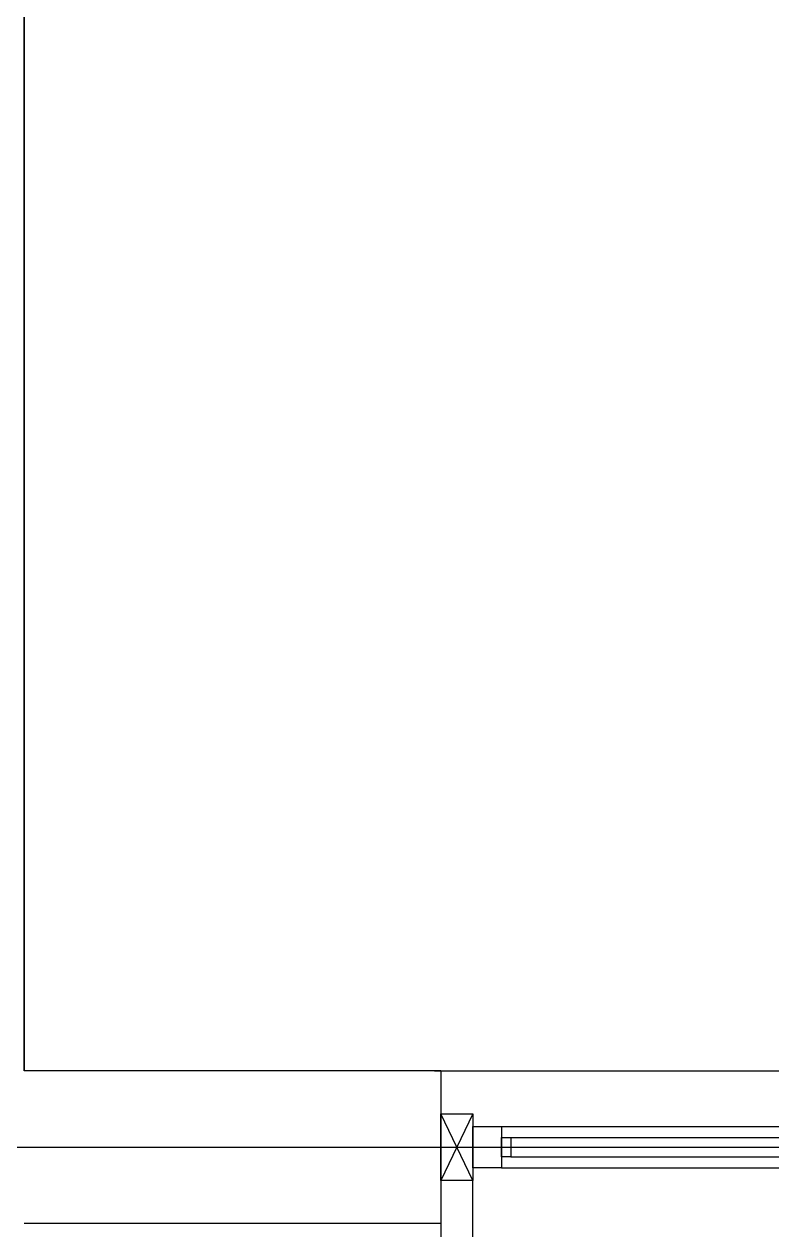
# Model space of a CAD drawing. Extents: x 296441 to 853063, y 459050 to 1117990.
# Drawn here: x 629818 to 630993, y 567997 to 569892 of the extents above; entities that cross this region are included whole.
import ezdxf

# ---------------------------------------------------------------- set-up
doc = ezdxf.new("R2010")
doc.units = 0
doc.header["$LTSCALE"] = 1000
doc.linetypes.add('14-GRID$0$CENTER2', pattern=[28.575, 19.05, -3.175, 3.175, -3.175])
for name, color, linetype in [('14-GRID$0$G-GRID', 9, '14-GRID$0$CENTER2'), ('E2-E3-FL03$0$A-OVLK', 140, 'Continuous'), ('E2-E3-FL03$0$A-SECT-WIND', 155, 'Continuous'), ('E2-E3-FL03$0$A-SECT-WOOD', 17, 'Continuous'), ('E2-E3-FL03$0$A-WALL', 1, 'Continuous'), ('E2-E3-FL03$0$E1-FL03$0$A-WALL', 1, 'Continuous'), ('E2-E3-FL03$0$G-XREF', 2, 'Continuous'), ('E2-E3-FL03$0$menchuangtao1$0$A-DETL-STONE', 42, 'Continuous'), ('E2-E3-FL03$0$menchuangtao1$0$A-WALL', 1, 'Continuous'), ('E2-E3-FL03$0$menchuangtao1$0$A_CUR_FRAME', 112, 'Continuous'), ('E_OTHER', 7, 'Continuous')]:
    doc.layers.add(name, color=color, linetype=linetype)
doc.styles.add('E2-E3-FL03$0$E1-FL03$0$Standard', font='')
doc.styles.get('E2-E3-FL03$0$E1-FL03$0$Standard').set_extended_font_data('SimSun')

# ---------------------------------------------------------------- blocks, each defined once
blk = doc.blocks.new('E2-E3-FL03$0$menchuangtao1')
at = {"layer": 'E2-E3-FL03$0$menchuangtao1$0$A-DETL-STONE'}
blk.add_lwpolyline([(-10, -52.5), (-10, -159.2, -0.471625), (-15, -162.1, -0.528396), (-19.5, -164.7, 0.241692), (-50.5, -164.7, -0.528396), (-55, -162.1, -0.471625), (-60, -159.2), (-60, -52.5)], format="xyb", close=True, dxfattribs=at)
at = {"layer": 'E2-E3-FL03$0$menchuangtao1$0$A-WALL'}
for p, q in [((-10, 120), (-10, -120)), ((-10, 120), (10, 120)), ((-10, -120), (10, -120))]:
    blk.add_line(p, q, dxfattribs=at)
at = {"layer": 'E2-E3-FL03$0$menchuangtao1$0$A_CUR_FRAME'}
for p, q in [((-60, -52.5), (-10, 52.5)), ((-60, 52.5), (-10, -52.5))]:
    blk.add_line(p, q, dxfattribs=at)
blk.add_lwpolyline([(-10, -52.5), (-10, 52.5), (-60, 52.5), (-60, -52.5)], close=True, dxfattribs=at)
blk = doc.blocks.new('*U427')
at = {"layer": 'E2-E3-FL03$0$A-SECT-WIND'}
for p, q in [((45, 32.5), (605, 32.5)), ((60, 15), (590, 15)), ((60, -15), (590, -15)), ((45, -32.5), (605, -32.5))]:
    blk.add_line(p, q, dxfattribs=at)
at = {"layer": 'E2-E3-FL03$0$A-SECT-WOOD'}
for points in [[(0, 32.5), (45, 32.5), (45, -32.5), (0, -32.5)], [(650, 32.5), (605, 32.5), (605, -32.5), (650, -32.5)], [(60, 15), (60, -15), (45, -15), (45, 15)], [(590, 15), (590, -15), (605, -15), (605, 15)]]:
    blk.add_lwpolyline(points, close=True, dxfattribs=at)
blk = doc.blocks.new('GGGGW23')
at = {"layer": 'E2-E3-FL03$0$A-OVLK'}
blk.add_line((927452.2, 394727.7), (929522.2, 394727.7), dxfattribs=at)
at = {"layer": 'E2-E3-FL03$0$A-WALL'}
for p, q in [((926807.2, 396269.6), (926807.2, 394727.7)), ((927452.2, 394727.7), (926807.2, 394727.7)), ((927442.2, 394487.7), (926807.2, 394487.7, 0))]:
    blk.add_line(p, q, dxfattribs=at)
blk.add_lwpolyline([(926807.2, 398687.7), (926807.2, 394727.7)], dxfattribs=at)
at = {"layer": 'E2-E3-FL03$0$E1-FL03$0$A-WALL'}
blk.add_line((926807.2, 394727.7), (926807.2, 398687.7), dxfattribs=at)
at = {"layer": 'E2-E3-FL03$0$G-XREF', "xscale": -1}
blk.add_blockref('E2-E3-FL03$0$menchuangtao1', (927452.2, 394607.7), dxfattribs=at)
at = {"layer": 'E2-E3-FL03$0$G-XREF'}
blk.add_blockref('*U427', (927512.2, 394607.7), dxfattribs=at)
at = {"style": 'E2-E3-FL03$0$E1-FL03$0$Standard', "flags": 9}
for tag in ['YSIZE', 'XSIZE']:
    blk.add_attdef(tag, (931417.2, 404207.7, 0), '', height=0.5, rotation=90, dxfattribs=at)

msp = doc.modelspace()

# ---------------------------------------------------------------- linework, layer by layer
at = {"layer": '14-GRID$0$G-GRID', "color": 8, "ltscale": 0.1}
msp.add_line((595151, 568127.2), (674432.5, 568127.2), dxfattribs=at)

# ---------------------------------------------------------------- block references
at = {"layer": 'E_OTHER'}
msp.add_blockref('GGGGW23', (-296988.8, 173519.5), dxfattribs=at)

doc.saveas('drawing.dxf')
